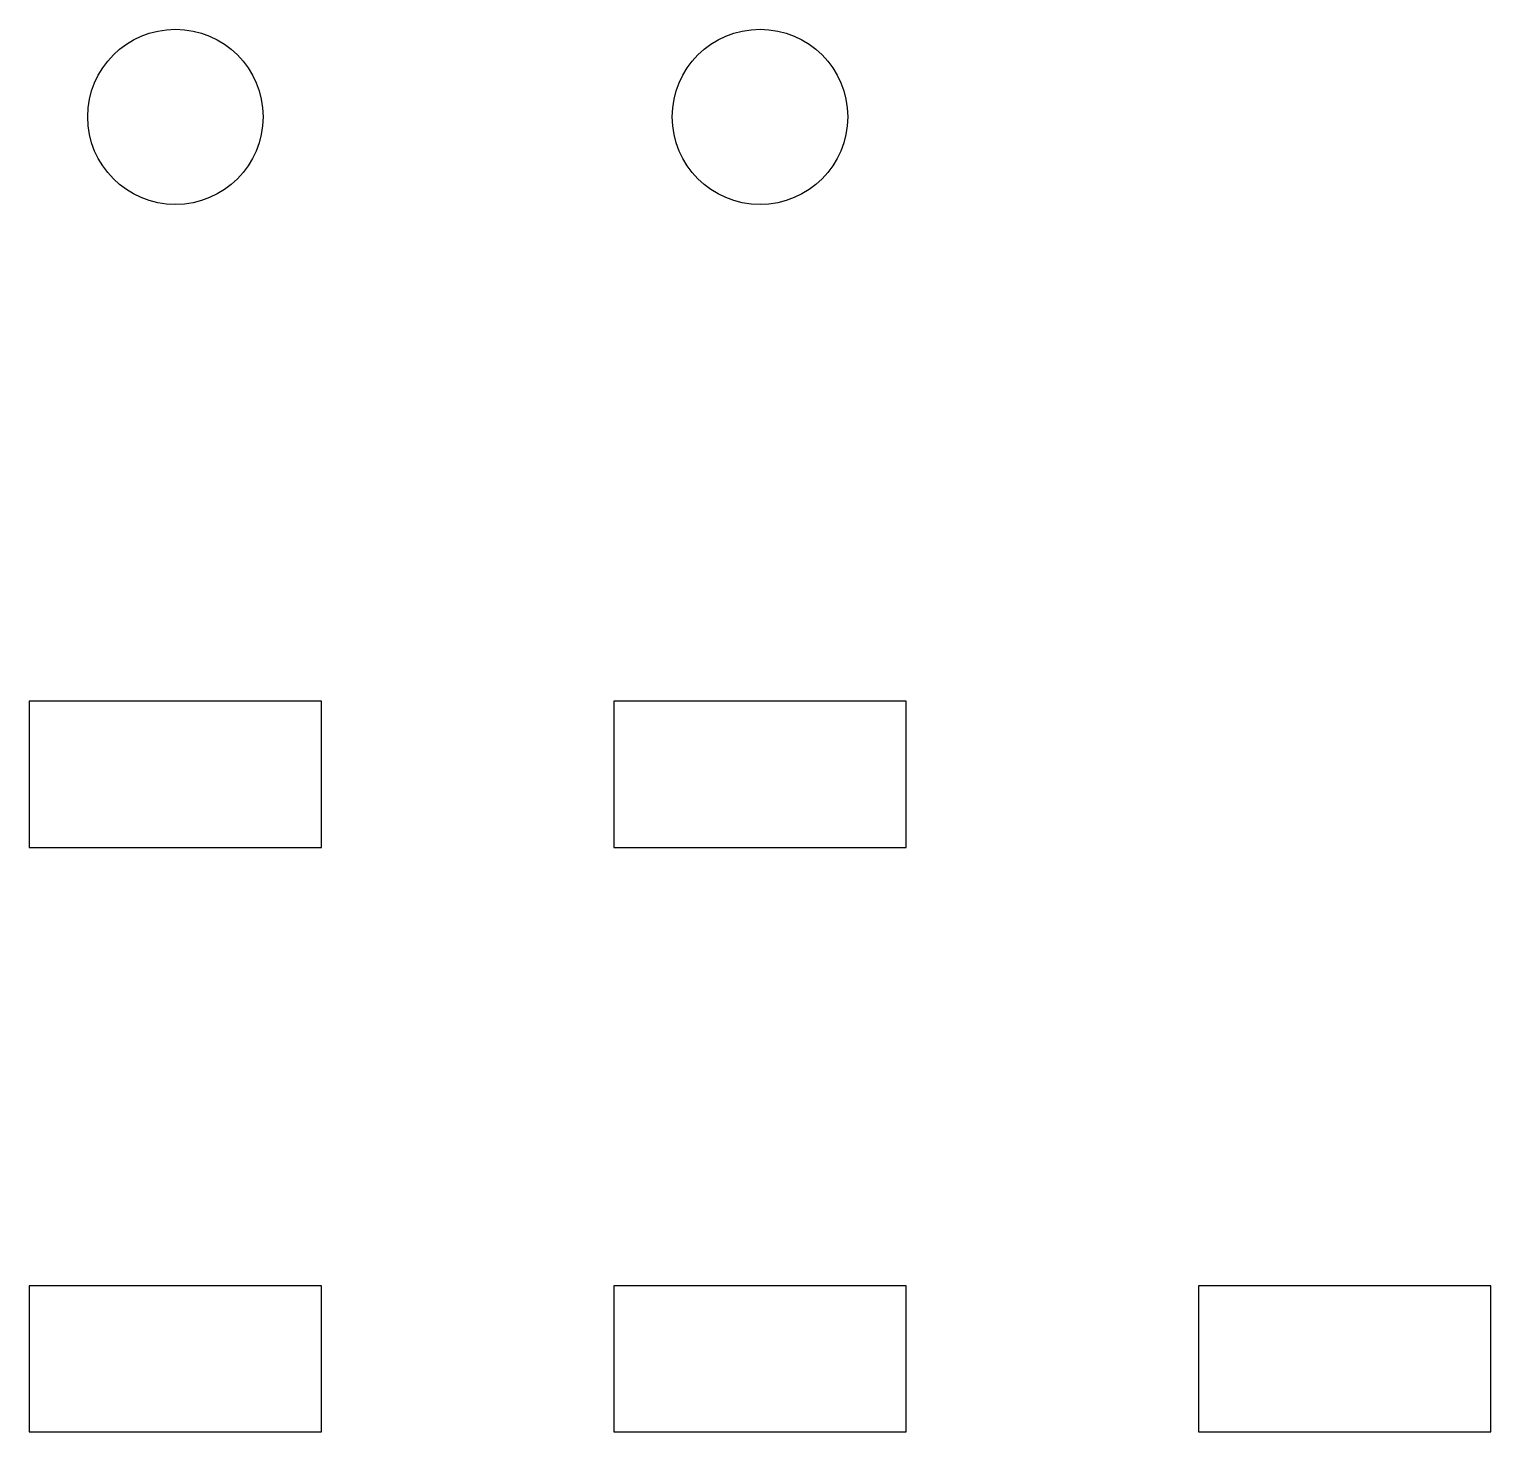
# Model space of a CAD drawing. Header units: metres. Extents: x 0 to 50, y 0 to 48.
import ezdxf

# ---------------------------------------------------------------- set-up
doc = ezdxf.new("R2010")
doc.units = ezdxf.units.M

# ---------------------------------------------------------------- blocks, each defined once
blk = doc.blocks.new('WITH_XDATA')
blk.add_lwpolyline([(0, 0), (10, 0), (10, 5), (0, 5), (0, 0)])
blk = doc.blocks.new('NO_XDATA')
blk.add_circle((5, 5), 3)

msp = doc.modelspace()

# ---------------------------------------------------------------- block references
at = {"layer": 'LAYER_A'}
for name, p in [('NO_XDATA', (0, 40)), ('NO_XDATA', (20, 40)), ('WITH_XDATA', (0, 0)), ('WITH_XDATA', (20, 0)), ('WITH_XDATA', (40, 0))]:
    msp.add_blockref(name, p, dxfattribs=at)
at = {"layer": 'LAYER_B'}
for p in [(0, 20), (20, 20)]:
    msp.add_blockref('WITH_XDATA', p, dxfattribs=at)

doc.saveas('drawing.dxf')
